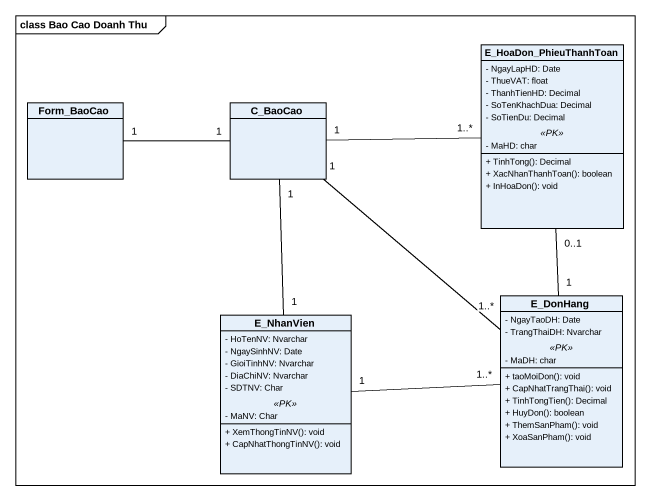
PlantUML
@startuml
mainframe class Bao Cao Doanh Thu
hide circle
hide empty members
skinparam classAttributeIconSize 0
class E_HoaDon_PhieuThanhToan {
  - NgayLapHD: Date
  - ThueVAT: float
  - ThanhTienHD: Decimal
  - SoTenKhachDua: Decimal
  - SoTienDu: Decimal
  .. <<PK>> ..
  - MaHD: char
  --
  + TinhTong(): Decimal
  + XacNhanThanhToan(): boolean
  + InHoaDon(): void
}
class Form_BaoCao
class C_BaoCao
class E_DonHang {
  - NgayTaoDH: Date
  - TrangThaiDH: Nvarchar
  .. <<PK>> ..
  - MaDH: char
  --
  + taoMoiDon(): void
  + CapNhatTrangThai(): void
  + TinhTongTien(): Decimal
  + HuyDon(): boolean
  + ThemSanPham(): void
  + XoaSanPham(): void
}
class E_NhanVien {
  - HoTenNV: Nvarchar
  - NgaySinhNV: Date
  - GioiTinhNV: Nvarchar
  - DiaChiNV: Nvarchar
  - SDTNV: Char
  .. <<PK>> ..
  - MaNV: Char
  --
  + XemThongTinNV(): void
  + CapNhatThongTinNV(): void
}
E_HoaDon_PhieuThanhToan "0..1" -- "1" E_DonHang
Form_BaoCao "1" -right- "1" C_BaoCao
C_BaoCao "1" -right- "1..*" E_HoaDon_PhieuThanhToan
C_BaoCao "1" -- "1..*" E_DonHang
C_BaoCao "1" -- "1" E_NhanVien
E_DonHang "1..*" -left- "1" E_NhanVien
@enduml
